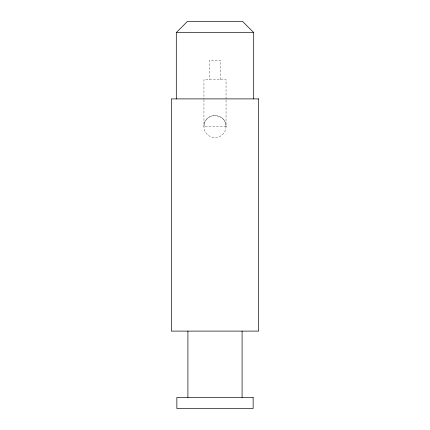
<?xml version="1.0" encoding="UTF-8"?>
<svg xmlns="http://www.w3.org/2000/svg" width="430" height="430" viewBox="0 0 430 430"><rect width="100%" height="100%" fill="white"/><g stroke="black" fill="none" stroke-linecap="round" stroke-linejoin="round"><path stroke-width="0.32" stroke-dasharray="2.15 1.61" d="M226.056 126.544L203.944 126.544C203.799 112.187 226.201 112.187 226.056 126.544A11.056 11.056 0 0 1 209.469 136.117A11.056 11.056 0 0 1 209.469 116.965A11.056 11.056 0 0 1 226.056 126.544L226.056 99.69M226.056 99.018L226.056 79.55L203.944 79.55L203.944 99.018M220.531 79.55L220.531 60.2L209.469 60.2L209.469 79.55M203.944 99.69L203.944 126.544"/><path stroke-width="0.64" d="M176.3 98.9L176.3 32.556L187.356 21.5L242.644 21.5L253.7 32.556L253.7 98.9M176.3 32.556L253.7 32.556M242.09 331.1L242.09 397.444M187.91 331.1L187.91 397.444M258.677 98.9L171.323 98.9L171.323 331.1L258.677 331.1L258.677 98.9M253.146 397.444L176.854 397.444L176.854 408.5L253.146 408.5L253.146 397.444"/></g></svg>
